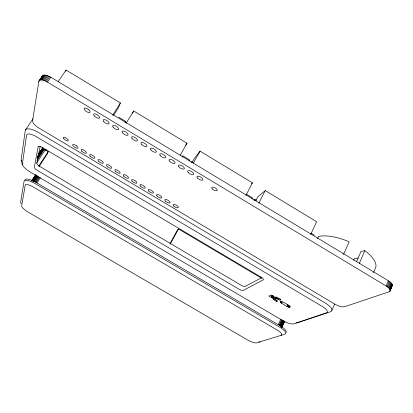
<?xml version="1.0" encoding="UTF-8"?>
<svg xmlns="http://www.w3.org/2000/svg" width="413" height="413" viewBox="0 0 413 413"><rect width="100%" height="100%" fill="white"/><g stroke="black" fill="none" stroke-linecap="round" stroke-linejoin="round"><path stroke-width="0.62" d="M275.889 297.246L275.135 299.105L277.546 301.16L276.602 301.562L273.101 298.831L272.756 297.665L273.303 296.57M39.121 166.506L47.722 153.368L48.109 151.71L43.592 149.005L42.704 147.725L38.166 154.596M38.853 81.315L32.529 120.864C32.952 124.246 36.385 126.295 38.961 128.071L334.788 304.118C337.757 305.708 341.179 307.349 344.628 306.735L389.449 291.655L390.084 290.989L392.242 285.734L392.138 284.289L390.77 282.538L388.349 280.747L50.83 77.205L46.757 75.357L43.597 75.094L42.642 75.594L38.853 81.315L42.642 75.594M40.164 146.383L36.824 163.6A4.326 1.363 32.7 0 0 39.23 166.134L241.662 285.548A4.151 1.306 26.7 0 0 245.085 286.477L261.857 277.551M65.77 71.253L66.049 70.034L120.4 102.935L118.263 107.999L113.575 115.454M390.084 290.989C390.486 288.635 387.797 287.185 386.17 286.028L47.474 82.104C45.094 80.917 41.331 78.496 39.003 80.84M280.954 326.683L283.736 320.669L284.371 321.903L283.834 322.455M389.65 289.002L391.818 283.726M389.975 289.559L392.138 284.289M390.404 289.327L391.121 287.577M390.156 290.081L392.314 284.815M389.836 291.356L392.35 285.3M387.079 286.612L389.258 281.33M387.89 287.211L390.068 281.929M388.602 287.815L390.77 282.538M389.191 288.413L391.359 283.137M386.17 286.028L388.349 280.747M373.517 272.647L375.241 268.569A34.393 13.598 23.4 0 0 364.834 250.686L361.029 251.409L356.667 261.414M359.305 263.417L364.834 250.686M353.662 260.391L354.39 258.724L358.128 258.058M331.897 310.457L334.726 303.994M343.528 254.485L349.176 241.811A34.393 13.598 23.4 0 0 318.578 236.473L317.509 238.766M281.253 327.029L284.03 321.025M281.459 327.354L284.232 321.35M282.213 325.965L283.297 323.627M281.831 327.101L284.35 321.644M281.79 327.571L284.371 321.903M125.124 122.496L125.65 121.355L118.737 117.184M286.978 306.446L280.974 302.868L280.153 301.944L280.334 301.588C283.994 301.918 287.649 304.412 290.184 306.936L289.234 307.313L286.978 306.446L287.954 304.35M279.023 325.139L281.563 319.667M287.541 306.751L288.274 305.176M288.135 307.004L288.863 305.429M279.606 325.532L282.141 320.065M288.713 307.195L289.441 305.62M280.128 325.924L282.657 320.457M289.234 307.313L289.72 306.26M280.577 326.311L283.106 320.844M289.668 307.344L290.158 306.291M278.238 324.654L280.778 319.187M281.48 303.199L282.213 301.624M310.684 234.424L316.652 221.724L265.234 190.599L257.758 196.893L255.761 200.795M275.146 298.821L276.963 298.744L279.952 300.122L280.448 299.069M280.288 302.223L280.778 301.175M280.572 302.538L281.062 301.49M280.974 302.868L281.712 301.299M276.292 298.594L276.787 297.546M276.963 298.744L277.459 297.69M277.712 298.997L278.212 297.943M276.602 301.562L277.092 300.519M278.486 299.332L278.981 298.279M132.599 113.255L133.683 110.973L187.027 143.265L180.171 155.226M272.745 298.176L273.494 296.611M273.101 298.831L274.093 296.74M273.788 299.58L275.027 296.968M275.135 299.105L276.127 297.009M274.764 300.37L275.75 298.284M275.739 298.558L276.488 296.983M279.952 300.122L280.917 299.704C278.527 297.737 275.311 297.809 272.725 296.596L273.442 296.271L271.217 294.959L268.878 296.038L271.083 297.339L272.079 295.249M271.083 297.339L271.795 297.019L272.539 295.45M272.725 296.596L273.22 295.548M258.832 203.16L265.234 190.599M254.305 200.45L254.888 199.309L256.396 200.222M251.966 199.04L252.555 197.899L246.396 194.187M245.921 195.375L252.431 182.856L200.062 151.153L194.27 158.556L192.102 162.407M170.001 243.556L177.363 230.155L178.509 228.983L261.703 278.285M170.187 244.14L178.509 228.983M193.315 163.156L200.062 151.153M189.051 161.06L189.665 159.97L182.876 155.871L182.138 156.878M191.425 162.49L192.04 161.4M182.262 156.945L182.876 155.871M124.984 122.429L125.65 121.355M126.042 123.327L133.683 110.973M112.646 115.248L120.4 102.935M36.168 182.494L39.55 177.296M37.041 182.985L40.417 177.781M32.999 181.235L36.721 175.53M33.556 181.379L37.278 175.67M34.16 181.581L37.542 176.387M34.806 181.839L38.187 176.64M35.477 182.143L38.858 176.945M31.62 180.93L35.668 174.73M31.801 180.765L35.518 175.076M32.069 180.662L35.786 174.967M32.42 180.615L36.137 174.921M32.508 181.157L36.225 175.453M38.765 165.974L48.109 151.71M37.862 157.322L43.427 148.881M37.33 158.499L43.592 149.005M37.506 158.618L43.768 149.124M36.958 160.507L44.258 149.429M36.504 163.176L45.187 149.981M45.513 150.585L46.21 149.527M38.156 154.813L42.694 147.947M38.177 154.906L42.709 148.04M38.223 155.009L42.756 148.143M38.29 155.118L42.818 148.257M37.681 156.29L42.906 148.375M37.79 156.413L43.014 148.499M37.913 156.542L43.138 148.628M37.707 157.198L43.277 148.752M392.242 285.734L391.601 286.415M58.166 81.655L66.049 70.034M25.467 129.945L33.076 118.732M46.426 81.511L49.787 76.617M47.474 82.104L50.83 77.205M44.367 80.571L47.732 75.682M45.384 80.994L48.744 76.106M39.7 80.153L43.06 75.295M40.237 79.962L43.597 75.094M40.882 79.869L44.248 75.001M41.636 79.89L45.002 75.011M42.477 80.014L45.843 75.13M43.391 80.241L46.757 75.357M185.628 145.216L187.027 143.265M272.756 297.665L271.795 297.019M251.517 183.687L252.431 182.856M253.928 200.119L254.888 199.309M281.062 335.33L281.459 335.144A8.916 2.473 25.9 0 0 277.897 330.462L32.606 186.593A9.246 2.638 32.1 0 0 25.27 184.972L21.626 206.123A8.451 2.215 31.7 0 0 27.485 211.73L248.141 340.302A8.152 2.096 26.5 0 0 256.334 342.955L284.738 334.21A11.879 3.34 25.8 0 0 279.255 326.92L35.461 183.78A12.318 3.557 32.1 0 0 24.078 181.312L20.65 202.112A11.259 2.989 31.7 0 0 21.187 203.748M311.066 233.195L314.345 235.173M21.182 160.332L22.302 164.379A9.86 3.005 32.7 0 0 29.086 171.354L283.566 321.077A9.468 2.808 25.5 0 0 293.359 323.968L326.791 312.765A10.521 3.407 24.5 0 0 323.173 306.993L35.353 136.12A10.965 3.681 33.4 0 0 26.669 134.746L22.302 164.379M21.388 161.06A13.139 4.053 32.7 0 1 21.166 159.702L25.26 130.585A14.61 4.961 33.5 0 1 38.729 132.65L324.902 302.765A14.021 4.595 24.5 0 1 330.457 311.753L297.747 322.692A12.617 3.789 25.5 0 1 296.116 322.909M286.147 332.367A11.869 3.356 25.8 0 0 279.854 325.63L36.261 182.546A12.307 3.578 32.2 0 0 24.873 180.099M260.144 341.845A10.867 2.824 26.4 0 1 258.868 341.969M38.182 146.77L34.279 167.466A4.337 1.342 32.6 0 0 36.7 169.996L239.664 289.57A4.161 1.285 26.7 0 0 243.092 290.52L263.396 279.787A4.481 1.487 26.2 0 0 261.842 277.608L41.455 146.987A4.682 1.554 33.1 0 0 38.378 146.46L38.182 146.77M76.178 145.598L75.491 145.169A3.082 1.105 32.7 0 0 72.822 145.484A3.082 1.105 32.7 0 0 77.216 148.252A3.082 1.105 32.7 0 0 76.178 145.598M88.098 109.316L87.329 108.82A3.485 1.404 33.6 0 0 84.242 109.399A3.485 1.404 33.6 0 0 89.187 112.563A3.485 1.404 33.6 0 0 88.098 109.316M173.909 206.206A2.989 1.094 29.2 0 0 178.308 207.615A2.989 1.094 29.2 0 0 174.905 204.595A2.989 1.094 29.2 0 0 173.909 206.206M165.67 201.307A2.994 1.094 29.5 0 0 170.053 202.695A2.994 1.094 29.5 0 0 166.615 199.66A2.994 1.094 29.5 0 0 165.67 201.307M156.955 195.927A2.999 1.094 29.8 0 0 161.555 197.966A2.999 1.094 29.8 0 0 158.99 194.972A2.999 1.094 29.8 0 0 156.955 195.927M148.68 190.997A3.005 1.1 30.1 0 0 153.269 193.031A3.005 1.1 30.1 0 0 150.657 190.006A3.005 1.1 30.1 0 0 148.68 190.997M140.379 186.056A3.01 1.1 30.4 0 0 144.963 188.085A3.01 1.1 30.4 0 0 142.309 185.034A3.01 1.1 30.4 0 0 140.379 186.056M132.062 181.106A3.02 1.1 30.7 0 0 136.636 183.129A3.02 1.1 30.7 0 0 133.941 180.047A3.02 1.1 30.7 0 0 132.062 181.106M123.724 176.139A3.025 1.105 31 0 0 128.293 178.163A3.025 1.105 31 0 0 125.552 175.05A3.025 1.105 31 0 0 123.724 176.139M115.366 171.168A3.036 1.105 31.3 0 0 119.93 173.181A3.036 1.105 31.3 0 0 117.142 170.042A3.036 1.105 31.3 0 0 115.366 171.168M106.993 166.181A3.041 1.105 31.6 0 0 111.546 168.189A3.041 1.105 31.6 0 0 108.717 165.024A3.041 1.105 31.6 0 0 106.993 166.181M98.599 161.178A3.051 1.105 31.8 0 0 103.142 163.181A3.051 1.105 31.8 0 0 100.271 159.991A3.051 1.105 31.8 0 0 98.599 161.178M90.179 156.171A3.061 1.105 32.1 0 0 94.722 158.169A3.061 1.105 32.1 0 0 91.805 154.947A3.061 1.105 32.1 0 0 90.179 156.171M81.748 151.148A3.072 1.105 32.4 0 0 86.281 153.14A3.072 1.105 32.4 0 0 83.318 149.893A3.072 1.105 32.4 0 0 81.748 151.148M212.427 189.04A3.118 1.27 28.3 0 0 217.171 190.543A3.118 1.27 28.3 0 0 213.882 187.332A3.118 1.27 28.3 0 0 212.427 189.04M63.829 138.737A2.912 1.048 33.1 0 0 68.13 140.761A2.912 1.048 33.1 0 0 65.46 137.663A2.912 1.048 33.1 0 0 63.829 138.737M197.822 178.38A3.366 1.384 29 0 0 202.866 179.867A3.366 1.384 29 0 0 199.128 176.361A3.366 1.384 29 0 0 197.822 178.38M188.581 172.825A3.371 1.389 29.4 0 0 193.599 174.291A3.371 1.389 29.4 0 0 189.82 170.76A3.371 1.389 29.4 0 0 188.581 172.825M178.819 166.713A3.376 1.394 29.8 0 0 184.033 168.963A3.376 1.394 29.8 0 0 181.266 165.427A3.376 1.394 29.8 0 0 178.819 166.713M169.521 161.122A3.387 1.394 30.1 0 0 174.73 163.367A3.387 1.394 30.1 0 0 171.906 159.795A3.387 1.394 30.1 0 0 169.521 161.122M160.203 155.52A3.392 1.399 30.5 0 0 165.401 157.756A3.392 1.399 30.5 0 0 162.521 154.147A3.392 1.399 30.5 0 0 160.203 155.52M150.859 149.898A3.402 1.399 30.9 0 0 156.047 152.129A3.402 1.399 30.9 0 0 153.115 148.489A3.402 1.399 30.9 0 0 150.859 149.898M141.489 144.266A3.412 1.399 31.3 0 0 146.667 146.491A3.412 1.399 31.3 0 0 143.678 142.81A3.412 1.399 31.3 0 0 141.489 144.266M132.093 138.618A3.418 1.404 31.7 0 0 137.266 140.833A3.418 1.404 31.7 0 0 134.22 137.121A3.418 1.404 31.7 0 0 132.093 138.618M122.676 132.955A3.433 1.404 32.1 0 0 127.839 135.165A3.433 1.404 32.1 0 0 124.741 131.417A3.433 1.404 32.1 0 0 122.676 132.955M113.234 127.276A3.443 1.404 32.5 0 0 118.386 129.481A3.443 1.404 32.5 0 0 115.232 125.691A3.443 1.404 32.5 0 0 113.234 127.276M103.766 121.582A3.454 1.404 32.9 0 0 108.913 123.781A3.454 1.404 32.9 0 0 105.697 119.956A3.454 1.404 32.9 0 0 103.766 121.582M94.272 115.877A3.469 1.404 33.2 0 0 99.409 118.066A3.469 1.404 33.2 0 0 96.141 114.205A3.469 1.404 33.2 0 0 94.272 115.877"/></g></svg>
